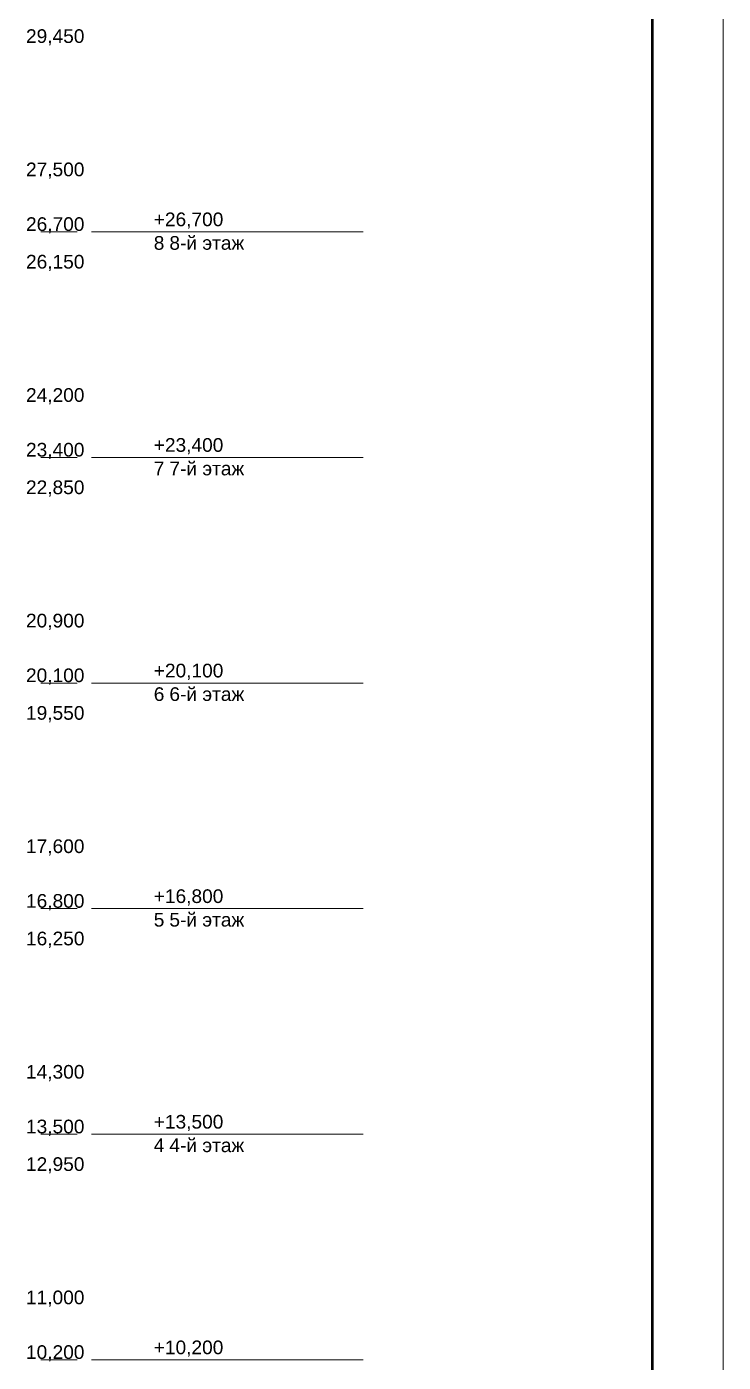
# Model space of a CAD drawing. Header units: millimetres. Extents: x 1499747 to 4230374, y -28481 to 441852.
# Drawn here: x 4077809 to 4087996, y 373993 to 393529 of the extents above; entities that cross this region are included whole.
import ezdxf
from ezdxf.enums import TextEntityAlignment as Align

# ---------------------------------------------------------------- set-up
doc = ezdxf.new("R2010")
doc.units = ezdxf.units.MM
doc.header["$MEASUREMENT"] = 0
doc.layers.add('Чертеж и Рисунок', color=7, linetype='Continuous')
doc.styles.add('РЎР“Р•РќР•Р\xa0Р\x98Р\xa0_РЎРўР\x98Р›Р¬_2', font='')
doc.styles.add('СПДС', font='isocpeur.ttf', dxfattribs={"width": 0.9})
doc.styles.get('РЎР“Р•РќР•Р\xa0Р\x98Р\xa0_РЎРўР\x98Р›Р¬_2').set_extended_font_data('GOST Common', italic=True)

# ---------------------------------------------------------------- blocks, each defined once
blk = doc.blocks.new('*U32')
at = {"lineweight": 0}
blk.add_lwpolyline([(-415, -5), (5, -5), (5, 292), (-415, 292)], close=True, dxfattribs=at)
at = {"color": 0, "linetype": 'Continuous', "lineweight": 50}
blk.add_lwpolyline([(-395, 287), (0, 287), (0, 0), (-395, 0)], close=True, dxfattribs=at)
at = {"style": 'СПДС'}
for tag, p in [('ШИФР_ПРОЕКТА_ЛИСТ2', (-65, 7.5)), ('ЛИСТ_второй', (-5, 5))]:
    blk.add_attdef(tag, text='', height=2.5, dxfattribs=at).set_placement(p, align=Align.MIDDLE_CENTER)

msp = doc.modelspace()

# ---------------------------------------------------------------- linework, layer by layer
at = {"layer": 'Чертеж и Рисунок', "color": 1, "linetype": 'Continuous', "lineweight": 0}
for points in [[(4078017.50968, 390528.39705), (4078546.71049, 390528.39705)], [(4078758.31082, 390528.39705), (4078867.21098, 390528.39705)], [(4078017.50968, 387228.39201), (4078546.71049, 387228.39201)], [(4078758.31082, 387228.39201), (4078867.21098, 387228.39201)], [(4078017.50968, 383928.38697), (4078546.71049, 383928.38697)], [(4078758.31082, 383928.38697), (4078867.21098, 383928.38697)], [(4078017.50968, 380628.38193), (4078546.71049, 380628.38193)], [(4078758.31082, 380628.38193), (4078867.21098, 380628.38193)], [(4078017.50968, 377328.37688), (4078546.71049, 377328.37688)], [(4078758.31082, 377328.37688), (4078867.21098, 377328.37688)], [(4078017.50968, 374028.37184), (4078546.71049, 374028.37184)], [(4078758.31082, 374028.37184), (4078867.21098, 374028.37184)]]:
    msp.add_lwpolyline(points, dxfattribs=at)
at = {"layer": 'Чертеж и Рисунок', "color": 7, "linetype": 'Continuous', "lineweight": 5}
for points in [[(4078867.21098, 390528.39705), (4078967.21113, 390528.39705)], [(4078967.21113, 390528.39705), (4079067.21129, 390528.39705)], [(4079267.21159, 390528.39705), (4079067.21129, 390528.39705)], [(4079267.21159, 390528.39705), (4079667.2122, 390528.39705)], [(4082729.21688, 390528.39705), (4079667.2122, 390528.39705)], [(4078867.21098, 387228.39201), (4078967.21113, 387228.39201)], [(4078967.21113, 387228.39201), (4079067.21129, 387228.39201)], [(4079267.21159, 387228.39201), (4079067.21129, 387228.39201)], [(4079267.21159, 387228.39201), (4079667.2122, 387228.39201)], [(4082729.21688, 387228.39201), (4079667.2122, 387228.39201)], [(4078867.21098, 383928.38697), (4078967.21113, 383928.38697)], [(4078967.21113, 383928.38697), (4079067.21129, 383928.38697)], [(4079267.21159, 383928.38697), (4079067.21129, 383928.38697)], [(4079267.21159, 383928.38697), (4079667.2122, 383928.38697)], [(4082729.21688, 383928.38697), (4079667.2122, 383928.38697)], [(4078867.21098, 380628.38193), (4078967.21113, 380628.38193)], [(4078967.21113, 380628.38193), (4079067.21129, 380628.38193)], [(4079267.21159, 380628.38193), (4079067.21129, 380628.38193)], [(4079267.21159, 380628.38193), (4079667.2122, 380628.38193)], [(4082729.21688, 380628.38193), (4079667.2122, 380628.38193)], [(4078867.21098, 377328.37688), (4078967.21113, 377328.37688)], [(4078967.21113, 377328.37688), (4079067.21129, 377328.37688)], [(4079267.21159, 377328.37688), (4079067.21129, 377328.37688)], [(4079267.21159, 377328.37688), (4079667.2122, 377328.37688)], [(4082729.21688, 377328.37688), (4079667.2122, 377328.37688)], [(4078867.21098, 374028.37184), (4078967.21113, 374028.37184)], [(4078967.21113, 374028.37184), (4079067.21129, 374028.37184)], [(4079267.21159, 374028.37184), (4079067.21129, 374028.37184)], [(4079267.21159, 374028.37184), (4079667.2122, 374028.37184)], [(4082729.21688, 374028.37184), (4079667.2122, 374028.37184)]]:
    msp.add_lwpolyline(points, dxfattribs=at)

# ---------------------------------------------------------------- block references
at = {"lineweight": 0, "xscale": 207.9448740141517, "yscale": 207.9448740141517, "zscale": 207.9448740141517}
msp.add_blockref('*U32', (4086956.71919, 352439.18272), dxfattribs=at)

# ---------------------------------------------------------------- texts
at = {"layer": 'Чертеж и Рисунок', "color": 7, "linetype": 'Continuous', "lineweight": 15, "char_height": 200.0004799, "attachment_point": 7, "style": 'РЎР“Р•РќР•Р\xa0Р\x98Р\xa0_РЎРўР\x98Р›Р¬_2'}
for s, insert in [('\\A1;{\\pql;\\fArial|b0|i0|c204|p0;\\W1.000000;29,450}', (4077798.93339, 393254.53802)), ('\\A1;{\\pql;\\fArial|b0|i0|c204|p0;\\W1.000000;27,500}', (4077798.93339, 391304.54897)), ('\\A1;{\\pql;\\fArial|b0|i0|c204|p0;\\W1.000000;26,700}', (4077798.93339, 390504.55173)), ('\\A1;{\\pql;\\fArial|b0|i0|c204|p0;\\W1.000000;+26,700}', (4079667.26334, 390573.87015)), ('\\A1;{\\pql;\\fArial|b0|i0|c204|p0;\\W1.000000;8}', (4079667.26334, 390263.64682)), ('\\A1;{\\pql;\\fArial|b0|i0|c204|p0;\\W1.000000;8-й этаж}', (4079895.84941, 390263.64682)), ('\\A1;{\\pql;\\fArial|b0|i0|c204|p0;\\W1.000000;26,150}', (4077798.93339, 389954.54097)), ('\\A1;{\\pql;\\fArial|b0|i0|c204|p0;\\W1.000000;24,200}', (4077798.93339, 388004.55192)), ('\\A1;{\\pql;\\fArial|b0|i0|c204|p0;\\W1.000000;23,400}', (4077798.93339, 387204.52767)), ('\\A1;{\\pql;\\fArial|b0|i0|c204|p0;\\W1.000000;+23,400}', (4079667.26334, 387273.8731)), ('\\A1;{\\pql;\\fArial|b0|i0|c204|p0;\\W1.000000;7}', (4079667.26334, 386966.99799)), ('\\A1;{\\pql;\\fArial|b0|i0|c204|p0;\\W1.000000;7-й этаж}', (4079895.84941, 386963.78369)), ('\\A1;{\\pql;\\fArial|b0|i0|c204|p0;\\W1.000000;22,850}', (4077798.93339, 386654.54391)), ('\\A1;{\\pql;\\fArial|b0|i0|c204|p0;\\W1.000000;20,900}', (4077798.93339, 384704.52786)), ('\\A1;{\\pql;\\fArial|b0|i0|c204|p0;\\W1.000000;20,100}', (4077798.93339, 383904.53062)), ('\\A1;{\\pql;\\fArial|b0|i0|c204|p0;\\W1.000000;+20,100}', (4079667.26334, 383973.84904)), ('\\A1;{\\pql;\\fArial|b0|i0|c204|p0;\\W1.000000;6}', (4079667.26334, 383663.65271)), ('\\A1;{\\pql;\\fArial|b0|i0|c204|p0;\\W1.000000;6-й этаж}', (4079895.84941, 383663.65271)), ('\\A1;{\\pql;\\fArial|b0|i0|c204|p0;\\W1.000000;19,550}', (4077798.93339, 383354.54686)), ('\\A1;{\\pql;\\fArial|b0|i0|c204|p0;\\W1.000000;17,600}', (4077798.93339, 381404.5308)), ('\\A1;{\\pql;\\fArial|b0|i0|c204|p0;\\W1.000000;16,800}', (4077798.93339, 380604.53356)), ('\\A1;{\\pql;\\fArial|b0|i0|c204|p0;\\W1.000000;+16,800}', (4079667.26334, 380673.85199)), ('\\A1;{\\pql;\\fArial|b0|i0|c204|p0;\\W1.000000;5-й этаж}', (4079895.84941, 380363.61515)), ('\\A1;{\\pql;\\fArial|b0|i0|c204|p0;\\W1.000000;5}', (4079667.26334, 380363.61515)), ('\\A1;{\\pql;\\fArial|b0|i0|c204|p0;\\W1.000000;16,250}', (4077798.93339, 380054.5093)), ('\\A1;{\\pql;\\fArial|b0|i0|c204|p0;\\W1.000000;14,300}', (4077798.93339, 378104.53375)), ('\\A1;{\\pql;\\fArial|b0|i0|c204|p0;\\W1.000000;13,500}', (4077798.93339, 377304.496)), ('\\A1;{\\pql;\\fArial|b0|i0|c204|p0;\\W1.000000;+13,500}', (4079667.26334, 377373.85493)), ('\\A1;{\\pql;\\fArial|b0|i0|c204|p0;\\W1.000000;4}', (4079667.26334, 377067.07433)), ('\\A1;{\\pql;\\fArial|b0|i0|c204|p0;\\W1.000000;4-й этаж}', (4079895.84941, 377063.86004)), ('\\A1;{\\pql;\\fArial|b0|i0|c204|p0;\\W1.000000;12,950}', (4077798.93339, 376754.48524)), ('\\A1;{\\pql;\\fArial|b0|i0|c204|p0;\\W1.000000;11,000}', (4077798.93339, 374804.67171)), ('\\A1;{\\pql;\\fArial|b0|i0|c204|p0;\\W1.000000;10,200}', (4077798.93339, 374004.57996)), ('\\A1;{\\pql;\\fArial|b0|i0|c204|p0;\\W1.000000;+10,200}', (4079667.26334, 374073.72286))]:
    msp.add_mtext(s, dxfattribs=dict(at, insert=insert))

doc.saveas('drawing.dxf')
